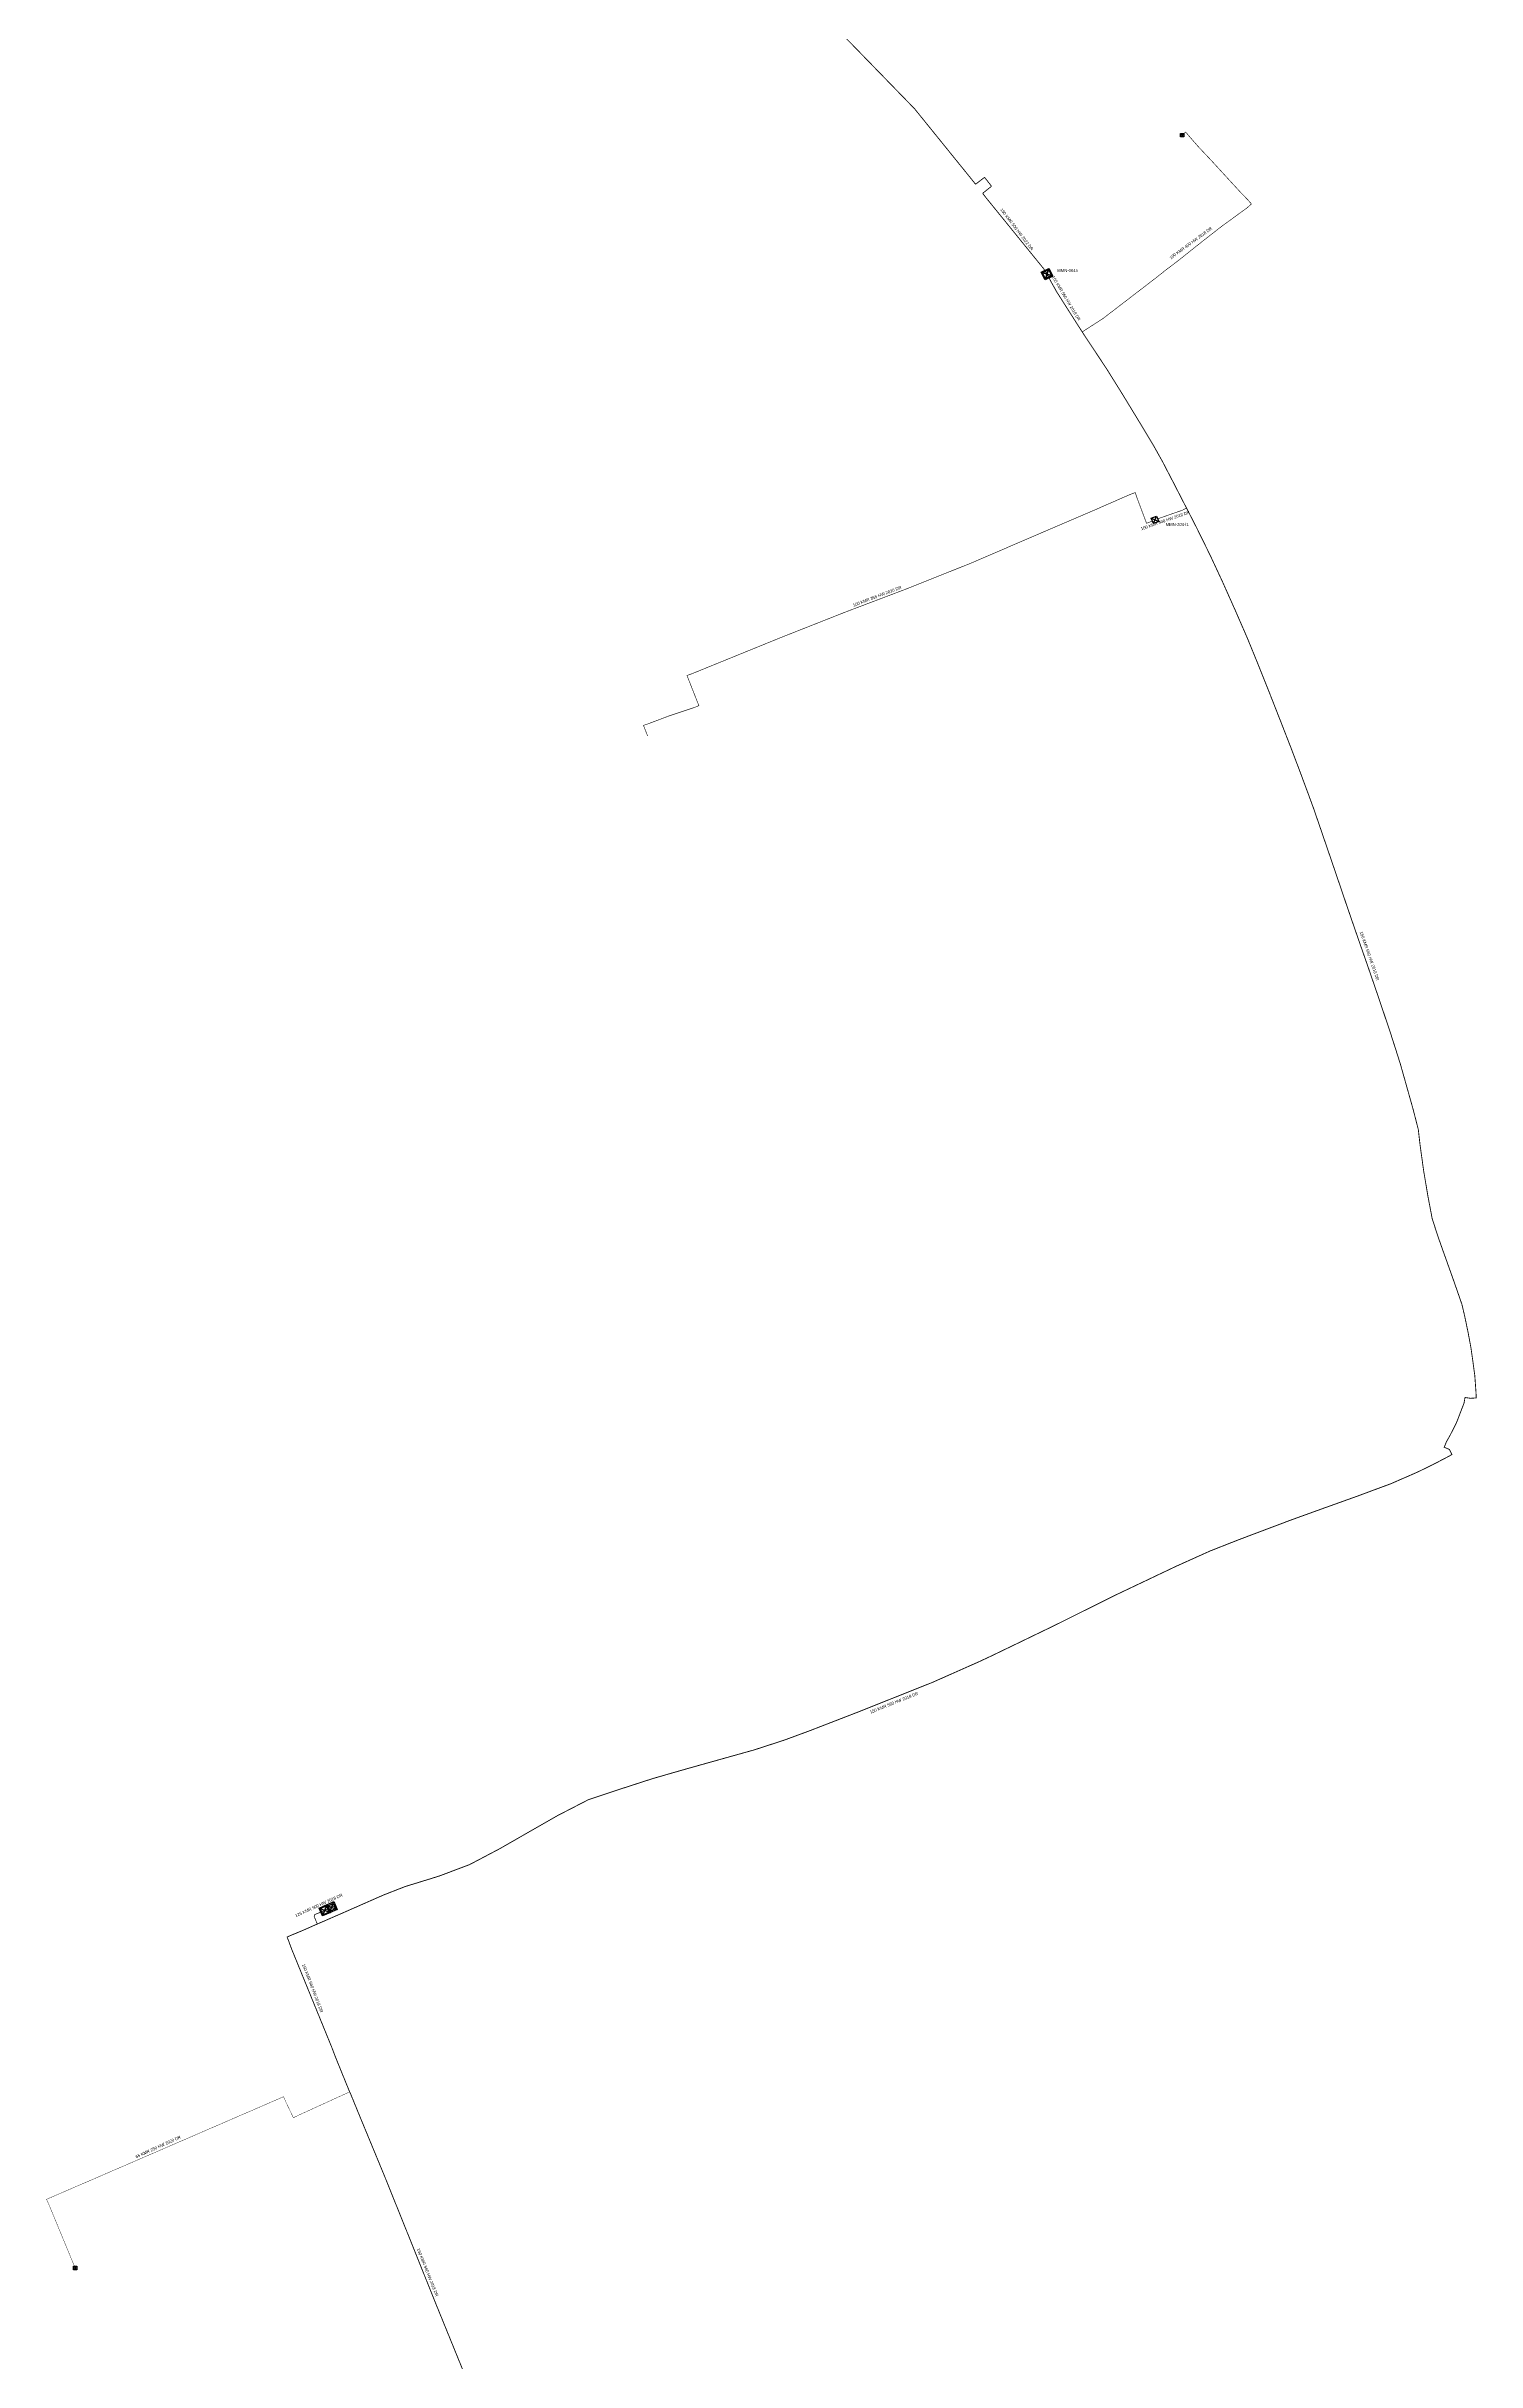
# Model space of a CAD drawing. Header units: metres. Extents: x 585854 to 590015, y 5316219 to 5318761.
# Drawn here: x 587232.6 to 587482.7, y 5317301.4 to 5317706.4 of the extents above; entities that cross this region are included whole.
import ezdxf
from ezdxf.enums import TextEntityAlignment as Align

# ---------------------------------------------------------------- set-up
doc = ezdxf.new("R2010")
doc.units = ezdxf.units.M
doc.header["$MEASUREMENT"] = 0
doc.layers.get('0').update_dxf_attribs({"color": 250, "linetype": 'CONTINUOUS'})
doc.styles.add('ARIAL NARROW', font='ARIAL.TTF', dxfattribs={"height": 3.3})
doc.styles.add('LIBERATION SANS', font='ARIAL.TTF', dxfattribs={"height": 3.3})

# ---------------------------------------------------------------- blocks, each defined once
blk = doc.blocks.new('FWM_SCHACHTUNBEKANNT')
at = {"color": 0}
for p, q in [((-0.5, -0.5), (0.5, 0.5)), ((-0.5, 0.5), (0.5, -0.5))]:
    blk.add_line(p, q, dxfattribs=at)
blk.add_lwpolyline([(-0.5, 0.5), (0.5, 0.5), (0.5, -0.5), (-0.5, -0.5)], close=True, dxfattribs=at)
blk = doc.blocks.new('FEW_GEBEINF-WOHN')
at = {"color": 0}
for p, q in [((-0.5, -0.5), (0.5, 0.5)), ((-0.5, 0.5), (0.5, -0.5))]:
    blk.add_line(p, q, dxfattribs=at)
blk.add_lwpolyline([(-0.5, 0.5), (0.5, 0.5), (0.5, -0.5), (-0.5, -0.5)], close=True, dxfattribs=at)
blk = doc.blocks.new('ECON_SCHIEBER')
at = {"color": 0}
for p, q in [((-0.5, -0.5), (0.5, 0.5)), ((-0.5, 0.5), (0.5, -0.5))]:
    blk.add_line(p, q, dxfattribs=at)
blk.add_lwpolyline([(-0.5, 0.5), (0.5, 0.5), (0.5, -0.5), (-0.5, -0.5)], close=True, dxfattribs=at)
blk = doc.blocks.new('ECON_ABSPERRVENTIL')
at = {"color": 0}
for p, q in [((-0.5, -0.5), (0.5, 0.5)), ((-0.5, 0.5), (0.5, -0.5))]:
    blk.add_line(p, q, dxfattribs=at)
blk.add_lwpolyline([(-0.5, 0.5), (0.5, 0.5), (0.5, -0.5), (-0.5, -0.5)], close=True, dxfattribs=at)

msp = doc.modelspace()

# ---------------------------------------------------------------- linework, layer by layer
at = {"layer": 'Fernwärme.Fernwärmeleitungen in Betrieb.Heizwasser-Doppelrohrleitung', "color": 1, "true_color": 0xff0000}
for points, const_width in [([(587395.07, 5317682.27), (587394.46, 5317683.04), (587384.4, 5317695.48), (587373.25, 5317706.96), (587361.87, 5317718.2), (587350.22, 5317729.17), (587338.48, 5317740.05), (587330.87, 5317747.18), (587330.17, 5317747.88)], 0.15), ([(587413.72, 5317656.44), (587414.3, 5317656.81), (587417.38, 5317658.8), (587426.61, 5317665.89), (587427.61, 5317666.68), (587428.14, 5317667.11), (587430.65, 5317669.02), (587434.26, 5317671.9), (587437.95, 5317674.79), (587442.57, 5317678.16), (587443.31, 5317678.82), (587442.65, 5317679.57), (587441.38, 5317680.88), (587436.23, 5317686.49), (587433.92, 5317688.94), (587431.8, 5317691.4), (587431.21, 5317690.87)], 0.1), ([(587396.65, 5317683.47), (587395.86, 5317682.87), (587395.07, 5317682.27)], 0.15), ([(587397.86, 5317681.91), (587397.26, 5317682.7), (587396.65, 5317683.47)], 0.15), ([(587396.32, 5317680.68), (587397.09, 5317681.3), (587397.86, 5317681.91)], 0.15), ([(587407, 5317667.47), (587396.92, 5317679.89), (587396.32, 5317680.68)], 0.15), ([(587413.72, 5317656.44), (587413.34, 5317657.03), (587410.82, 5317660.99), (587409.27, 5317663.43), (587408.28, 5317665.2), (587407.56, 5317666.55), (587407, 5317667.47)], 0.15), ([(587433.89, 5317621.85), (587433.58, 5317622.47), (587429.72, 5317629.98), (587427.77, 5317633.74), (587426.27, 5317636.42), (587423.91, 5317640.36), (587420.8, 5317645.47), (587418.01, 5317649.95), (587414.1, 5317655.85), (587413.72, 5317656.44)], 0.15), ([(587337.74, 5317585.75), (587337.38, 5317586.68), (587337.01, 5317587.61), (587337.85, 5317587.9), (587341.44, 5317589.26), (587345.74, 5317590.69), (587346.7, 5317591.06), (587344.62, 5317596.35), (587345.5, 5317596.66), (587350.07, 5317598.52), (587361.15, 5317603.03), (587372.29, 5317607.43), (587382.86, 5317611.44), (587394.14, 5317615.94), (587405.18, 5317620.69), (587416.19, 5317625.42), (587422.03, 5317627.98), (587422.99, 5317628.34), (587423.32, 5317627.36), (587424.62, 5317623.89), (587424.97, 5317622.96), (587425.92, 5317623.33), (587426, 5317623.37)], 0.1), ([(587426.9, 5317623.73), (587427.13, 5317623.82), (587431.25, 5317625.26), (587431.95, 5317625.63)], 0.1), ([(587279.99, 5317377.97), (587280.63, 5317378.25), (587284.44, 5317379.91), (587291.55, 5317383.04), (587295.37, 5317384.53), (587301.24, 5317386.34), (587306.61, 5317388.36), (587311.97, 5317391.19), (587316.9, 5317394.02), (587321.97, 5317396.92), (587327.39, 5317399.72), (587333.17, 5317401.64), (587338.67, 5317403.42), (587344.3, 5317405.04), (587350.07, 5317406.66), (587356.39, 5317408.43), (587361.56, 5317410.11), (587365.88, 5317411.7), (587374.28, 5317414.95), (587387.48, 5317420.21), (587395.69, 5317423.85), (587398.14, 5317425), (587408.82, 5317430.16), (587419.43, 5317435.45), (587430.14, 5317440.54), (587436.09, 5317443.22), (587441.07, 5317445.18), (587450.16, 5317448.61), (587455.78, 5317450.64), (587461.53, 5317452.7), (587467.71, 5317454.99), (587472.36, 5317457.02), (587475.05, 5317458.33), (587477.51, 5317459.62), (587478.37, 5317460.09), (587477.92, 5317460.97), (587477.02, 5317461.36), (587477.38, 5317462.28), (587478.04, 5317463.45), (587479.14, 5317465.61), (587480.48, 5317469.09), (587480.65, 5317470.06), (587481.63, 5317469.92), (587482.61, 5317469.99), (587482.57, 5317470.97), (587482.36, 5317473.88), (587482.03, 5317476.34), (587481.68, 5317478.79), (587481.16, 5317481.57), (587480.58, 5317484.34), (587480.1, 5317486.38), (587478.68, 5317490.46), (587476.89, 5317495.48), (587475.97, 5317498.07), (587474.91, 5317501.34), (587474.18, 5317505.18), (587473.42, 5317509.69), (587472.79, 5317514.23), (587472.48, 5317516.95), (587471.57, 5317520.49), (587469.32, 5317528.48), (587467.64, 5317533.75), (587465.65, 5317539.68), (587463.65, 5317545.51), (587461.92, 5317550.46), (587460.49, 5317554.61), (587459.85, 5317556.47), (587459.22, 5317558.34), (587457.38, 5317563.74), (587455.49, 5317569.27), (587454.11, 5317573.28), (587451.84, 5317579.42), (587450.12, 5317583.95), (587448.53, 5317588.03), (587446.36, 5317593.56), (587444.49, 5317598.25), (587442.62, 5317602.82), (587440.52, 5317607.65), (587438.27, 5317612.69), (587436.15, 5317617.25), (587434.2, 5317621.22), (587433.89, 5317621.85)], 0.15), ([(587279.99, 5317377.97), (587279.72, 5317378.6), (587279.44, 5317379.28), (587279.55, 5317379.63), (587280.26, 5317379.91), (587281.29, 5317380.37), (587281.96, 5317380.67), (587282.5, 5317380.9), (587283.06, 5317381.14)], 0.125), ([(587285.65, 5317348.61), (587285.43, 5317349.12), (587283.2, 5317354.6), (587282.5, 5317356.44), (587275.48, 5317373.63), (587275.06, 5317374.78), (587274.71, 5317375.7), (587275.62, 5317376.09), (587277.55, 5317376.89), (587279.35, 5317377.69), (587279.99, 5317377.97)], 0.15), ([(587237.65, 5317317.81), (587233.06, 5317328.9), (587232.65, 5317329.82), (587233.57, 5317330.22), (587240.13, 5317333.05), (587251.14, 5317337.82), (587262.15, 5317342.59), (587273.16, 5317347.36), (587274.08, 5317347.77), (587274.48, 5317346.85), (587275.37, 5317345), (587275.8, 5317344.09), (587276.71, 5317344.53), (587285.02, 5317348.33), (587285.65, 5317348.61)], 0.065), ([(587311.89, 5317284.73), (587311.61, 5317285.37), (587309.63, 5317289.71), (587305.13, 5317300.7), (587300.65, 5317311.7), (587296.23, 5317322.72), (587291.8, 5317333.73), (587287.26, 5317344.71), (587285.87, 5317348.11), (587285.65, 5317348.61)], 0.15)]:
    msp.add_lwpolyline(points, dxfattribs=dict(at, const_width=const_width))

# ---------------------------------------------------------------- block references
at = {"layer": 'Fernwärme.Anlagen in Betrieb.Schacht', "color": 0, "xscale": 1.5, "yscale": 1.5}
for p, rotation in [((587407.56, 5317666.55), 296.158172553), ((587281.29, 5317380.37), 23.33132568), ((587282.5, 5317380.9), 23.33132568)]:
    msp.add_blockref('FWM_SCHACHTUNBEKANNT', p, dxfattribs=dict(at, rotation=rotation))
at = {"layer": 'Fernwärme.Gebäudeeinführungen in Betrieb.Industriebauten', "color": 0, "xscale": 0.6, "yscale": 0.6}
msp.add_blockref('FEW_GEBEINF-WOHN', (587237.65, 5317317.81), dxfattribs=at)
at = {"layer": 'Fernwärme.Gebäudeeinführungen in Betrieb.Wohngebäude', "color": 0, "xscale": 0.6, "yscale": 0.6}
msp.add_blockref('FEW_GEBEINF-WOHN', (587431.21, 5317690.87), dxfattribs=at)
at = {"layer": 'Fernwärme.Schieber in Betrieb.Kugelhahn', "color": 0, "rotation": 23.33132568}
msp.add_blockref('ECON_ABSPERRVENTIL', (587282.5, 5317380.9), dxfattribs=at)
at = {"layer": 'Fernwärme.Schieber in Betrieb.Kugelhahn_ Einmal-', "color": 0, "rotation": 21.465514340999995}
msp.add_blockref('ECON_ABSPERRVENTIL', (587426.45, 5317623.56), dxfattribs=at)
at = {"layer": 'Fernwärme.Schieber in Betrieb.Schieber', "color": 0, "xscale": 1.2, "yscale": 1.2}
for p, rotation in [((587407.56, 5317666.55), -241.94342238300004), ((587281.29, 5317380.37), 24.180900246000007)]:
    msp.add_blockref('ECON_SCHIEBER', p, dxfattribs=dict(at, rotation=rotation))

# ---------------------------------------------------------------- texts
at = {"layer": 'Fernwärme.Fernwärmeleitungen in Betrieb - Beschriftungen.Beschriftung AGFW', "color": 242, "true_color": 0xcc0033, "style": 'Arial Narrow'}
for s, rotation, p in [('150 KMR 500 HW 2022 DR ', -52.7319, (587402.56, 5317674.46)), ('150 KMR 560 HW 2018 DR ', -59.0805, (587411.2, 5317662.36)), ('150 KMR 560 HW 2018 DR ', -68.9931, (587279.45, 5317366.75)), ('150 KMR 560 HW 2018 DR ', -68.1543, (587299.56, 5317317.04))]:
    msp.add_text(s, height=0.525, rotation=rotation, dxfattribs=at).set_placement(p, align=Align.TOP_CENTER)
for s, rotation, p in [('100 KMR 400 HW 2018 DR ', 36.1125, (587433.04, 5317671.71)), ('100 KMR 400 HW 2018 DR ', 19.2456, (587428.48, 5317623.1)), ('100 KMR 355 HW 2026 DR ', 20.7495, (587378.11, 5317609.85)), ('150 KMR 560 HW 2018 DR ', 289.2366, (587463.59, 5317547.06)), ('150 KMR 560 HW 2018 DR ', 21.7359, (587381.06, 5317416.32)), ('125 KMR 500 HW 2018 DR ', 24.1812, (587280.51, 5317380.91)), ('65 KMR 250 HW 2020 DR ', 24.2793, (587252.43, 5317338.65))]:
    msp.add_text(s, height=0.525, rotation=rotation, dxfattribs=at).set_placement(p, align=Align.BOTTOM_CENTER)
at = {"layer": 'Fernwärme.Schieber in Betrieb - Beschriftungen', "color": 0, "true_color": 0x000000, "style": 'Liberation Sans'}
for s, p in [('MMN-004n', (587409.35, 5317666.76)), ('MMN-204-l1', (587428.31, 5317622.35))]:
    msp.add_text(s, height=0.525, dxfattribs=at).set_placement(p, align=Align.BOTTOM_LEFT)

doc.saveas('drawing.dxf')
